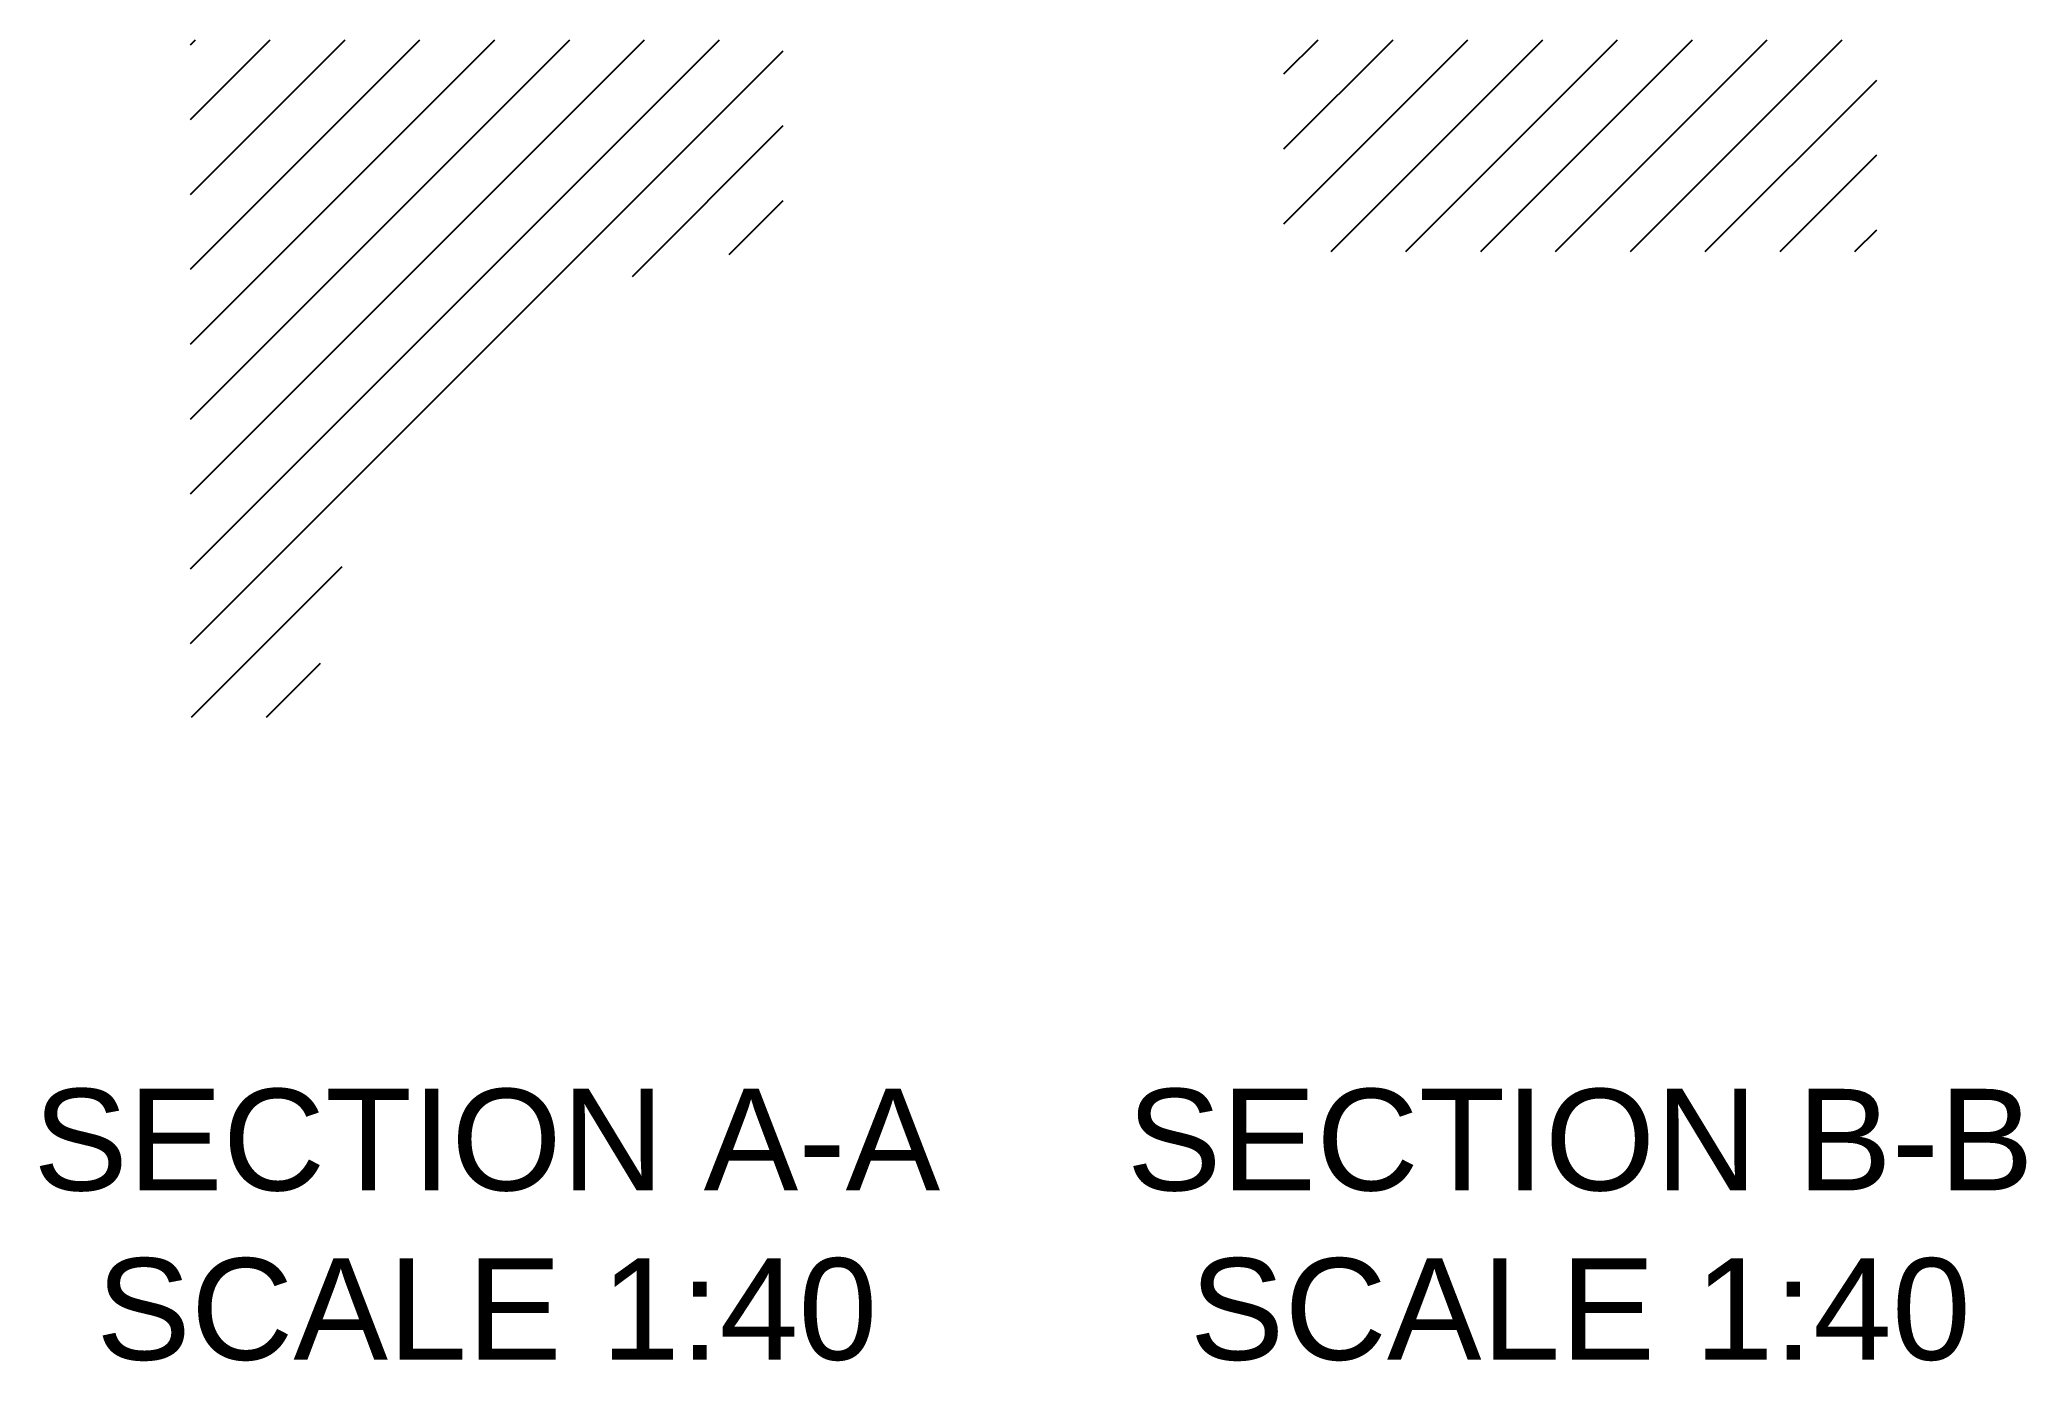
# Paper-space layout 'Layout1' of a CAD drawing. Header units: inches. Extents: x 3.62 to 8.31, y 1.22 to 4.34.
import ezdxf

# ---------------------------------------------------------------- set-up
doc = ezdxf.new("R2010")
doc.units = ezdxf.units.IN
doc.header["$MEASUREMENT"] = 0
doc.layers.add('MD_Annotation', color=7, linetype='Continuous', lineweight=25)
doc.layers.add('MD_Hatching', color=7, linetype='Continuous', lineweight=25)
doc.styles.get("Standard").update_dxf_attribs({"font": 'arial.ttf'})

psp = doc.layouts.get("Layout1")

# ---------------------------------------------------------------- hatches: boundary and pattern name
at = {"layer": 'MD_Hatching'}
h = psp.add_hatch(dxfattribs=at)
h.set_pattern_fill('ANSI31', color=256, style=0)
edge = h.paths.add_edge_path(flags=0)
edge.add_ellipse((5.3751, 2.7406), major_axis=(0, 1.1), ratio=1, start_angle=0, end_angle=90, ccw=False)
edge.add_line((5.3751, 3.8406), (5.3751, 4.3406))
edge.add_line((5.3751, 4.3406), (3.9751, 4.3406))
edge.add_line((3.9751, 4.3406), (3.9751, 2.7406))
edge.add_line((3.9751, 2.7406), (4.2751, 2.7406))
h = psp.add_hatch(dxfattribs=at)
h.set_pattern_fill('ANSI31', color=256, style=0)
h.paths.add_polyline_path([(7.9578, 3.8406), (7.9578, 4.3406), (6.5578, 4.3406), (6.5578, 3.8406), (7.3578, 3.8406)], flags=0)

# ---------------------------------------------------------------- texts
at = {"layer": 'MD_Annotation', "char_height": 0.24, "attachment_point": 2}
for s, insert, width in [('SECTION A-A\\PSCALE 1:40', (4.6751, 1.8627), 2.24824), ('SECTION B-B\\PSCALE 1:40', (7.2578, 1.8627), 2.229413)]:
    psp.add_mtext(s, dxfattribs=dict(at, insert=insert, width=width))

doc.saveas('drawing.dxf')
